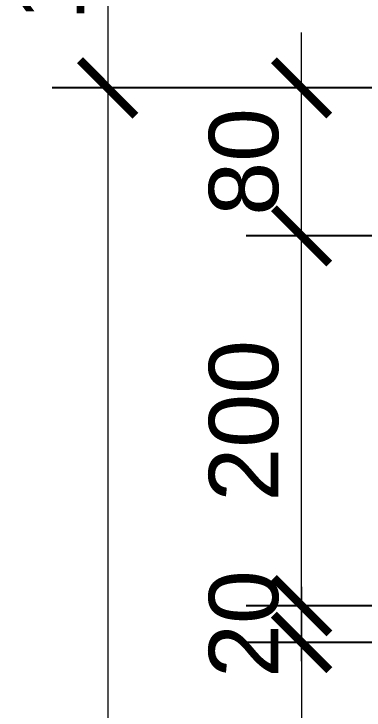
# Model space of a CAD drawing. Header units: millimetres. Extents: x 92928 to 223128, y -11456 to 21098.
# Drawn here: x 185211.4 to 185400.9, y 16541.2 to 16917.6 of the extents above; entities that cross this region are included whole.
import ezdxf

# ---------------------------------------------------------------- set-up
doc = ezdxf.new("R2010")
doc.units = ezdxf.units.MM
doc.layers.get('Defpoints').update_dxf_attribs({"color": 250})
doc.layers.add('_ACM-A-ANNO-DIMS', color=2, linetype='Continuous', lineweight=13)
doc.layers.add('_ACM-A-ANNO-DIMS @ 15', color=2, linetype='Continuous', lineweight=13)
doc.styles.add('Arial', font='ARIALUNI.ttf')
doc.dimstyles.new('Aec-Arch-M-注释性', dxfattribs={"dimscale": 2, "dimtxt": 2.5, "dimasz": 2, "dimexe": 2, "dimexo": 2, "dimgap": 0.8, "dimtad": 1, "dimdec": 0, "dimrnd": 5, "dimzin": 3, "dimdsep": 46, "dimtxsty": 'Arial', "dimblk": 'WALL TYPE$0$_ArchTick', "dimcen": 2.5, "dimdle": 2, "dimclrd": 256, "dimclrt": 256, "dimazin": 2, "dimtfac": 0.75, "dimtdec": 0, "dimtix": 1, "dimtmove": 2, "dimatfit": 2, "dimfxl": 5, "dimfxlon": 1, "dimtolj": 1, "dimtzin": 0, "dimlwd": -1, "dimarcsym": 0})

# ---------------------------------------------------------------- blocks, each defined once
blk = doc.blocks.new('WALL TYPE$0$_ArchTick')
at = {"color": 0, "linetype": 'ByBlock', "const_width": 0.15}
blk.add_lwpolyline([(-0.5, -0.5), (0.5, 0.5)], dxfattribs=at)
blk = doc.blocks.new('*D339')
at = {"layer": '_ACM-A-ANNO-DIMS', "color": 0, "lineweight": -2, "transparency": 16777216}
for p, q in [((172802.59, 21526.77), (172802.59, 21631.77)), ((172962.59, 21526.77), (172962.59, 21631.77))]:
    blk.add_line(p, q, dxfattribs=at)
at = {"layer": '_ACM-A-ANNO-DIMS', "transparency": 16777216}
blk.add_line((172992.59, 21601.77), (172772.59, 21601.77), dxfattribs=at)
at = {"layer": 'Defpoints', "color": 0, "transparency": 16777216}
for p in [(172802.59, 21601.77), (172802.59, 21385.69), (172962.59, 21385.69)]:
    blk.add_point(p, dxfattribs=at)
at = {"layer": '_ACM-A-ANNO-DIMS', "transparency": 16777216, "xscale": 30, "yscale": 30, "zscale": 30, "rotation": 180}
blk.add_blockref('WALL TYPE$0$_ArchTick', (172802.59, 21601.77), dxfattribs=at)
at = {"layer": '_ACM-A-ANNO-DIMS', "transparency": 16777216, "xscale": 30, "yscale": 30, "zscale": 30}
blk.add_blockref('WALL TYPE$0$_ArchTick', (172962.59, 21601.77), dxfattribs=at)
at = {"layer": '_ACM-A-ANNO-DIMS', "transparency": 16777216, "insert": (172882.59, 21632.93), "char_height": 37.5, "attachment_point": 5, "style": 'Arial'}
blk.add_mtext('\\A1;160', dxfattribs=at)
blk = doc.blocks.new('*D341')
at = {"layer": '_ACM-A-ANNO-DIMS', "color": 0, "lineweight": -2, "transparency": 16777216}
for p, q in [((168962.59, 21526.77), (168962.59, 21631.77)), ((172802.59, 21526.77), (172802.59, 21631.77))]:
    blk.add_line(p, q, dxfattribs=at)
at = {"layer": '_ACM-A-ANNO-DIMS', "transparency": 16777216}
blk.add_line((172832.59, 21601.77), (168932.59, 21601.77), dxfattribs=at)
at = {"layer": 'Defpoints', "color": 0, "transparency": 16777216}
for p in [(168962.59, 21601.77), (168962.59, 21385.69), (172802.59, 21385.69)]:
    blk.add_point(p, dxfattribs=at)
at = {"layer": '_ACM-A-ANNO-DIMS', "transparency": 16777216, "xscale": 30, "yscale": 30, "zscale": 30, "rotation": 180}
blk.add_blockref('WALL TYPE$0$_ArchTick', (168962.59, 21601.77), dxfattribs=at)
at = {"layer": '_ACM-A-ANNO-DIMS', "transparency": 16777216, "xscale": 30, "yscale": 30, "zscale": 30}
blk.add_blockref('WALL TYPE$0$_ArchTick', (172802.59, 21601.77), dxfattribs=at)
at = {"layer": '_ACM-A-ANNO-DIMS', "transparency": 16777216, "insert": (170882.59, 21632.93), "char_height": 37.5, "attachment_point": 5, "style": 'Arial'}
blk.add_mtext('\\A1;3840', dxfattribs=at)
blk = doc.blocks.new('*D327')
at = {"layer": '_ACM-A-ANNO-DIMS', "color": 0, "lineweight": -2, "transparency": 16777216}
for p, q in [((169262.48, 21421.84), (169262.48, 21526.84)), ((172502.7, 21421.84), (172502.7, 21526.84))]:
    blk.add_line(p, q, dxfattribs=at)
at = {"layer": '_ACM-A-ANNO-DIMS', "transparency": 16777216}
blk.add_line((172532.7, 21496.84), (169232.48, 21496.84), dxfattribs=at)
at = {"layer": 'Defpoints', "color": 0, "transparency": 16777216}
for p in [(169262.48, 21496.84), (169262.48, 21285.58), (172502.7, 21285.58)]:
    blk.add_point(p, dxfattribs=at)
at = {"layer": '_ACM-A-ANNO-DIMS', "transparency": 16777216, "xscale": 30, "yscale": 30, "zscale": 30, "rotation": 180}
blk.add_blockref('WALL TYPE$0$_ArchTick', (169262.48, 21496.84), dxfattribs=at)
at = {"layer": '_ACM-A-ANNO-DIMS', "transparency": 16777216, "xscale": 30, "yscale": 30, "zscale": 30}
blk.add_blockref('WALL TYPE$0$_ArchTick', (172502.7, 21496.84), dxfattribs=at)
at = {"layer": '_ACM-A-ANNO-DIMS', "transparency": 16777216, "insert": (170882.59, 21528), "char_height": 37.5, "attachment_point": 5, "style": 'Arial'}
blk.add_mtext('\\A1;3240', dxfattribs=at)
blk = doc.blocks.new('*D331')
at = {"layer": '_ACM-A-ANNO-DIMS', "color": 0, "lineweight": -2, "transparency": 16777216}
for p, q in [((172722.56, 21421.84), (172722.56, 21526.84)), ((172802.59, 21421.84), (172802.59, 21526.84))]:
    blk.add_line(p, q, dxfattribs=at)
at = {"layer": '_ACM-A-ANNO-DIMS', "transparency": 16777216}
blk.add_line((172692.56, 21496.84), (172832.59, 21496.84), dxfattribs=at)
at = {"layer": 'Defpoints', "color": 0, "transparency": 16777216}
for p in [(172802.59, 21496.84), (172722.56, 21285.58), (172802.59, 21285.58)]:
    blk.add_point(p, dxfattribs=at)
at = {"layer": '_ACM-A-ANNO-DIMS', "transparency": 16777216, "xscale": 30, "yscale": 30, "zscale": 30, "rotation": 180}
blk.add_blockref('WALL TYPE$0$_ArchTick', (172722.56, 21496.84), dxfattribs=at)
at = {"layer": '_ACM-A-ANNO-DIMS', "transparency": 16777216, "xscale": 30, "yscale": 30, "zscale": 30}
blk.add_blockref('WALL TYPE$0$_ArchTick', (172802.59, 21496.84), dxfattribs=at)
at = {"layer": '_ACM-A-ANNO-DIMS', "transparency": 16777216, "insert": (172762.58, 21528), "char_height": 37.5, "attachment_point": 5, "style": 'Arial'}
blk.add_mtext('\\A1;80', dxfattribs=at)
blk = doc.blocks.new('*D332')
at = {"layer": '_ACM-A-ANNO-DIMS', "color": 0, "lineweight": -2, "transparency": 16777216}
for p, q in [((172522.56, 21421.84), (172522.56, 21526.84)), ((172722.56, 21421.84), (172722.56, 21526.84))]:
    blk.add_line(p, q, dxfattribs=at)
at = {"layer": '_ACM-A-ANNO-DIMS', "transparency": 16777216}
blk.add_line((172492.56, 21496.84), (172752.56, 21496.84), dxfattribs=at)
at = {"layer": 'Defpoints', "color": 0, "transparency": 16777216}
for p in [(172722.56, 21496.84), (172522.56, 21285.58), (172722.56, 21285.58)]:
    blk.add_point(p, dxfattribs=at)
at = {"layer": '_ACM-A-ANNO-DIMS', "transparency": 16777216, "xscale": 30, "yscale": 30, "zscale": 30, "rotation": 180}
blk.add_blockref('WALL TYPE$0$_ArchTick', (172522.56, 21496.84), dxfattribs=at)
at = {"layer": '_ACM-A-ANNO-DIMS', "transparency": 16777216, "xscale": 30, "yscale": 30, "zscale": 30}
blk.add_blockref('WALL TYPE$0$_ArchTick', (172722.56, 21496.84), dxfattribs=at)
at = {"layer": '_ACM-A-ANNO-DIMS', "transparency": 16777216, "insert": (172622.56, 21528), "char_height": 37.5, "attachment_point": 5, "style": 'Arial'}
blk.add_mtext('\\A1;200', dxfattribs=at)
blk = doc.blocks.new('*D333')
at = {"layer": '_ACM-A-ANNO-DIMS', "color": 0, "lineweight": -2, "transparency": 16777216}
for p, q in [((172502.7, 21421.84), (172502.7, 21526.84)), ((172522.56, 21421.84), (172522.56, 21526.84))]:
    blk.add_line(p, q, dxfattribs=at)
at = {"layer": '_ACM-A-ANNO-DIMS', "transparency": 16777216}
for p, q in [((172502.7, 21496.84), (172472.7, 21496.84)), ((172502.7, 21496.84), (172522.56, 21496.84)), ((172522.56, 21496.84), (172552.56, 21496.84))]:
    blk.add_line(p, q, dxfattribs=at)
at = {"layer": 'Defpoints', "color": 0, "transparency": 16777216}
for p in [(172522.56, 21496.84), (172502.7, 21285.58), (172522.56, 21285.58)]:
    blk.add_point(p, dxfattribs=at)
at = {"layer": '_ACM-A-ANNO-DIMS', "transparency": 16777216, "xscale": 30, "yscale": 30, "zscale": 30}
blk.add_blockref('WALL TYPE$0$_ArchTick', (172502.7, 21496.84), dxfattribs=at)
at = {"layer": '_ACM-A-ANNO-DIMS', "transparency": 16777216, "xscale": 30, "yscale": 30, "zscale": 30, "rotation": 180}
blk.add_blockref('WALL TYPE$0$_ArchTick', (172522.56, 21496.84), dxfattribs=at)
at = {"layer": '_ACM-A-ANNO-DIMS', "transparency": 16777216, "insert": (172512.63, 21528), "char_height": 37.5, "attachment_point": 5, "style": 'Arial'}
blk.add_mtext('\\A1;20', dxfattribs=at)
blk = doc.blocks.new('K_1224000099')
at = {"layer": '_ACM-A-ANNO-DIMS @ 15'}
for base, p1, p2, picture, middle in [((-1920, -907.07), (1920, -1123.15), (-1920, -1123.15), '*D341', (0, -875.91)), ((1920, -907.07), (2080, -1123.15), (1920, -1123.15), '*D339', (2000, -875.91)), ((-1620.11, -1012), (1620.11, -1223.26), (-1620.11, -1223.26), '*D327', (0, -980.84))]:
    dim = blk.add_linear_dim(base=base, p1=p1, p2=p2, dimstyle='Aec-Arch-M-注释性', override={"dimscale": 15, "dimzin": 8, "dimtix": 1, "dimtofl": 1, "dimtmove": 2, "dimatfit": 2}, dxfattribs=at)
    dim.commit()
    dim.dimension.update_dxf_attribs({"geometry": picture, "text_midpoint": middle, "insert": (-170882.59, -22508.84)})
for base, p1, p2, picture, middle in [((1639.97, -1012), (1620.11, -1223.26), (1639.97, -1223.26), '*D333', (1630.04, -980.84)), ((1839.97, -1012), (1639.97, -1223.26), (1839.97, -1223.26), '*D332', (1739.97, -980.84)), ((1920, -1012), (1839.97, -1223.26), (1920, -1223.26), '*D331', (1879.98, -980.84))]:
    dim = blk.add_linear_dim(base=base, p1=p1, p2=p2, angle=180, dimstyle='Aec-Arch-M-注释性', override={"dimscale": 15, "dimzin": 8, "dimtix": 1, "dimtofl": 1, "dimtmove": 2, "dimatfit": 2}, dxfattribs=at)
    dim.commit()
    dim.dimension.update_dxf_attribs({"geometry": picture, "text_midpoint": middle, "insert": (-170882.59, -22508.84)})

msp = doc.modelspace()

# ---------------------------------------------------------------- block references
at = {"rotation": 90}
msp.add_blockref('K_1224000099', (184355.07, 14957.64), dxfattribs=at)

doc.saveas('drawing.dxf')
